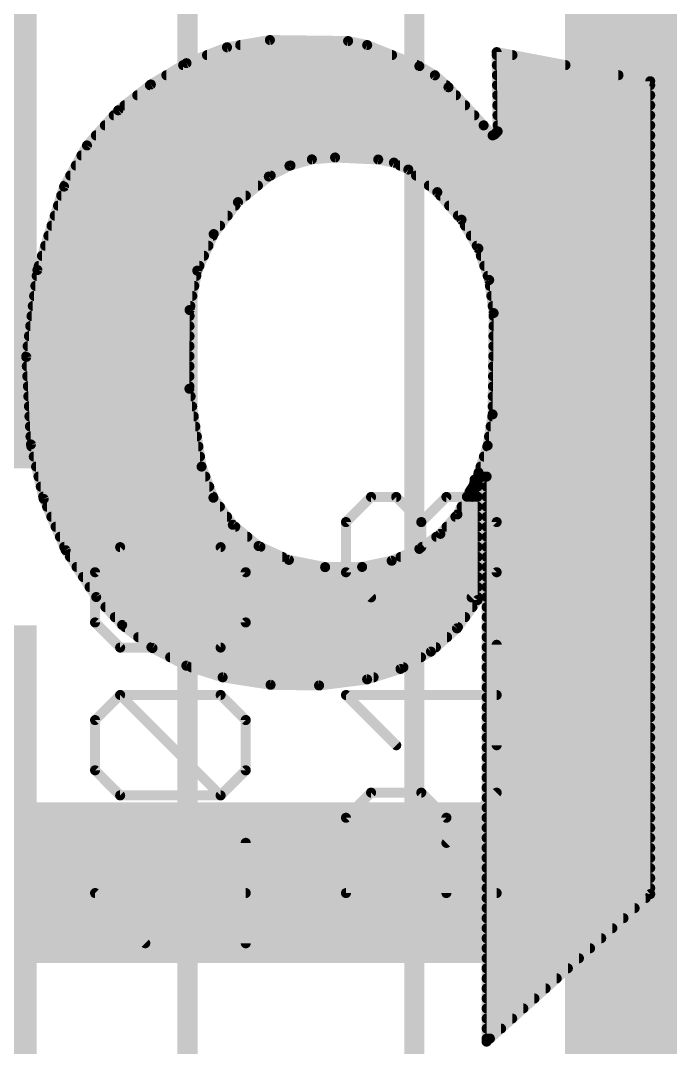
# Model space of a CAD drawing. Extents: x -19 to 88, y -11 to 23.
# Drawn here: x 17.07 to 18.715, y 17.783 to 20.382 of the extents above; entities that cross this region are included whole.
import ezdxf

# ---------------------------------------------------------------- set-up
doc = ezdxf.new("R2010")
doc.units = 0
for name, color, linetype in [('1', 12, 'CONTINUOUS'), ('21', 53, 'CONTINUOUS'), ('22', 53, 'CONTINUOUS'), ('25', 253, 'CONTINUOUS'), ('27', 253, 'CONTINUOUS'), ('29', 253, 'CONTINUOUS'), ('31', 253, 'CONTINUOUS'), ('39', 12, 'CONTINUOUS'), ('51', 53, 'CONTINUOUS')]:
    doc.layers.add(name, color=color, linetype=linetype)

# ---------------------------------------------------------------- blocks, each defined once
blk = doc.blocks.new('RECT')
blk.add_solid([(-0.5, -0.5), (0.5, -0.5), (-0.5, 0.5), (0.5, 0.5)])

msp = doc.modelspace()

# ---------------------------------------------------------------- linework, layer by layer
at = {"layer": '1', "const_width": 0.4064}
msp.add_lwpolyline([(16.51, 18.2), (19.05, 18.2)], dxfattribs=at)
at = {"layer": '22', "const_width": 0.0254}
for points in [[(17.5928, 20.3143), (17.4904, 20.2743)], [(17.7013, 20.3327), (17.5928, 20.3143)], [(17.6263, 20.32), (17.9476, 20.32)], [(17.8994, 20.3302), (17.7013, 20.3327)], [(17.9476, 20.32), (17.8994, 20.3302)], [(18.0797, 20.2667), (17.9476, 20.32)], [(17.5423, 20.2946), (18.0106, 20.2946)], [(18.2753, 20.3022), (18.2778, 20.1016)], [(18.6639, 20.2286), (18.2753, 20.3022)], [(18.2754, 20.2946), (18.3154, 20.2946)], [(17.4904, 20.2743), (17.4002, 20.2202)], [(17.4819, 20.2692), (18.0735, 20.2692)], [(18.119, 20.2434), (18.0797, 20.2667)], [(18.2757, 20.2692), (18.4495, 20.2692)], [(17.4395, 20.2438), (18.1184, 20.2438)], [(18.1534, 20.2133), (18.119, 20.2434)], [(18.276, 20.2438), (18.5836, 20.2438)], [(17.4002, 20.2202), (17.3177, 20.1549)], [(17.3979, 20.2184), (18.1476, 20.2184)], [(18.2423, 20.1168), (18.1534, 20.2133)], [(18.2763, 20.2184), (18.6639, 20.2184)], [(18.6639, 18.1712), (18.6639, 20.2286)], [(17.3658, 20.193), (18.1721, 20.193)], [(18.2767, 20.193), (18.6639, 20.193)], [(17.3337, 20.1676), (18.1955, 20.1676)], [(18.277, 20.1676), (18.6639, 20.1676)], [(17.3177, 20.1549), (17.2386, 20.0659)], [(17.3064, 20.1422), (18.2189, 20.1422)], [(18.2773, 20.1422), (18.6639, 20.1422)], [(17.2838, 20.1168), (18.2423, 20.1168)], [(18.2651, 20.0914), (18.2423, 20.1168)], [(18.2776, 20.1168), (18.6639, 20.1168)], [(17.2612, 20.0914), (18.2651, 20.0914)], [(18.2702, 20.0939), (18.2651, 20.0914)], [(18.2651, 20.0914), (18.6639, 20.0914)], [(18.2778, 20.1016), (18.2702, 20.0939)], [(17.2386, 20.0659), (17.1806, 19.9619)], [(17.2387, 20.066), (18.6639, 20.066)], [(17.2245, 20.0406), (18.6639, 20.0406)], [(17.751, 20.0145), (17.8077, 20.0308)], [(17.8077, 20.0308), (17.8664, 20.0355)], [(17.8664, 20.0355), (17.9756, 20.0304)], [(17.9756, 20.0304), (18.0153, 20.0225)], [(17.2103, 20.0152), (17.7535, 20.0152)], [(17.6987, 19.9873), (17.751, 20.0145)], [(18.0153, 20.0225), (18.0518, 20.005)], [(18.0305, 20.0152), (18.6639, 20.0152)], [(18.0518, 20.005), (18.125, 19.9478)], [(17.1962, 19.9898), (17.7035, 19.9898)], [(17.6206, 19.9224), (17.6987, 19.9873)], [(18.0713, 19.9898), (18.6639, 19.9898)], [(17.1806, 19.9619), (17.1132, 19.7506)], [(17.182, 19.9644), (17.6711, 19.9644)], [(18.1038, 19.9644), (18.6639, 19.9644)], [(17.1733, 19.939), (17.6405, 19.939)], [(18.125, 19.9478), (18.1864, 19.878)], [(18.1328, 19.939), (18.6639, 19.939)], [(17.1652, 19.9136), (17.6139, 19.9136)], [(17.5592, 19.8416), (17.6206, 19.9224)], [(18.1551, 19.9136), (18.6639, 19.9136)], [(17.1571, 19.8882), (17.5946, 19.8882)], [(18.1774, 19.8882), (18.6639, 19.8882)], [(18.1864, 19.878), (18.229, 19.8052)], [(17.149, 19.8628), (17.5753, 19.8628)], [(18.1953, 19.8628), (18.6639, 19.8628)], [(17.1409, 19.8374), (17.5573, 19.8374)], [(17.5176, 19.749), (17.5592, 19.8416)], [(18.2101, 19.8374), (18.6639, 19.8374)], [(17.1328, 19.812), (17.5459, 19.812)], [(18.225, 19.812), (18.6639, 19.812)], [(18.229, 19.8052), (18.2564, 19.7254)], [(17.1247, 19.7866), (17.5345, 19.7866)], [(18.2354, 19.7866), (18.6639, 19.7866)], [(17.1132, 19.7506), (17.0849, 19.5306)], [(17.1166, 19.7612), (17.5231, 19.7612)], [(17.4981, 19.6494), (17.5176, 19.749)], [(18.2441, 19.7612), (18.6639, 19.7612)], [(17.1113, 19.7358), (17.5151, 19.7358)], [(18.2528, 19.7358), (18.6639, 19.7358)], [(18.2564, 19.7254), (18.2677, 19.6418)], [(17.108, 19.7104), (17.5101, 19.7104)], [(18.2584, 19.7104), (18.6639, 19.7104)], [(17.1048, 19.685), (17.5051, 19.685)], [(18.2619, 19.685), (18.6639, 19.685)], [(17.1015, 19.6596), (17.5001, 19.6596)], [(17.4978, 19.4501), (17.4981, 19.6494)], [(18.2677, 19.6418), (18.2651, 19.3853)], [(18.2653, 19.6596), (18.6639, 19.6596)], [(17.0982, 19.6342), (17.4981, 19.6342)], [(18.2676, 19.6342), (18.6639, 19.6342)], [(17.095, 19.6088), (17.498, 19.6088)], [(18.2674, 19.6088), (18.6639, 19.6088)], [(17.0917, 19.5834), (17.498, 19.5834)], [(18.2671, 19.5834), (18.6639, 19.5834)], [(17.0852, 19.5326), (17.4979, 19.5326)], [(17.0884, 19.558), (17.4979, 19.558)], [(18.2666, 19.5326), (18.6639, 19.5326)], [(18.2669, 19.558), (18.6639, 19.558)], [(17.0849, 19.5306), (17.0967, 19.3091)], [(17.0862, 19.5072), (17.4979, 19.5072)], [(18.2663, 19.5072), (18.6639, 19.5072)], [(17.0875, 19.4818), (17.4978, 19.4818)], [(18.2661, 19.4818), (18.6639, 19.4818)], [(17.0889, 19.4564), (17.4978, 19.4564)], [(18.2658, 19.4564), (18.6639, 19.4564)], [(17.0902, 19.431), (17.5008, 19.431)], [(17.5285, 19.2532), (17.4978, 19.4501)], [(18.2656, 19.431), (18.6639, 19.431)], [(17.0916, 19.4056), (17.5047, 19.4056)], [(18.2653, 19.4056), (18.6639, 19.4056)], [(17.0929, 19.3802), (17.5087, 19.3802)], [(18.2651, 19.3853), (18.2524, 19.3065)], [(18.2643, 19.3802), (18.6639, 19.3802)], [(17.0943, 19.3548), (17.5126, 19.3548)], [(18.2602, 19.3548), (18.6639, 19.3548)], [(17.0956, 19.3294), (17.5166, 19.3294)], [(18.2561, 19.3294), (18.6639, 19.3294)], [(17.0967, 19.3091), (17.129, 19.1715)], [(17.0979, 19.304), (17.5206, 19.304)], [(18.2524, 19.3065), (18.2296, 19.238)], [(18.2516, 19.304), (18.6639, 19.304)], [(17.1039, 19.2786), (17.5245, 19.2786)], [(18.2431, 19.2786), (18.6639, 19.2786)], [(17.1098, 19.2532), (17.5285, 19.2532)], [(17.5585, 19.1743), (17.5285, 19.2532)], [(18.2347, 19.2532), (18.6639, 19.2532)], [(17.1158, 19.2278), (17.5381, 19.2278)], [(18.2296, 19.238), (18.2291, 19.2343)], [(18.2291, 19.2343), (18.2305, 19.2308)], [(18.2305, 19.2308), (18.2335, 19.2284)], [(18.2335, 19.2284), (18.2372, 19.2278)], [(18.2372, 19.2278), (18.2499, 19.2278)], [(18.2372, 19.2278), (18.6639, 19.2278)], [(18.2499, 19.2278), (18.2499, 17.7978)], [(17.1217, 19.2024), (17.5478, 19.2024)], [(18.2118, 19.1973), (18.2067, 19.1897)], [(18.2174, 19.2054), (18.2118, 19.1973)], [(18.2153, 19.2024), (18.227, 19.2024)], [(18.2194, 19.2151), (18.2174, 19.2054)], [(18.227, 19.2126), (18.2194, 19.2202)], [(18.2194, 19.2202), (18.2194, 19.2151)], [(18.227, 18.9154), (18.227, 19.2126)], [(18.2499, 19.2024), (18.6639, 19.2024)], [(17.1277, 19.177), (17.5574, 19.177)], [(17.129, 19.1715), (17.1846, 19.0414)], [(17.6076, 19.1058), (17.5585, 19.1743)], [(18.2067, 19.1897), (18.176, 19.132)], [(18.2, 19.177), (18.227, 19.177)], [(18.2499, 19.177), (18.6639, 19.177)], [(17.1375, 19.1516), (17.5748, 19.1516)], [(18.1865, 19.1516), (18.227, 19.1516)], [(18.2499, 19.1516), (18.6639, 19.1516)], [(17.1484, 19.1262), (17.593, 19.1262)], [(18.176, 19.132), (18.1329, 19.0828)], [(18.171, 19.1262), (18.227, 19.1262)], [(18.2499, 19.1262), (18.6639, 19.1262)], [(17.1592, 19.1008), (17.6137, 19.1008)], [(17.6728, 19.0521), (17.6076, 19.1058)], [(18.1487, 19.1008), (18.227, 19.1008)], [(18.2499, 19.1008), (18.6639, 19.1008)], [(17.1701, 19.0754), (17.6445, 19.0754)], [(18.1329, 19.0828), (18.0797, 19.0449)], [(18.1225, 19.0754), (18.227, 19.0754)], [(18.2499, 19.0754), (18.6639, 19.0754)], [(17.1809, 19.05), (17.6774, 19.05)], [(17.1846, 19.0414), (17.2618, 18.923)], [(17.7495, 19.017), (17.6728, 19.0521)], [(18.0797, 19.0449), (18.0096, 19.0149)], [(18.0869, 19.05), (18.227, 19.05)], [(18.2499, 19.05), (18.6639, 19.05)], [(17.1956, 19.0246), (17.7329, 19.0246)], [(17.8413, 18.9986), (17.7495, 19.017)], [(18.0096, 19.0149), (17.9349, 18.9992)], [(18.0323, 19.0246), (18.227, 19.0246)], [(18.2499, 19.0246), (18.6639, 19.0246)], [(17.2121, 18.9992), (17.8383, 18.9992)], [(17.9349, 18.9992), (17.8413, 18.9986)], [(17.9349, 18.9992), (18.227, 18.9992)], [(18.2499, 18.9992), (18.6639, 18.9992)], [(17.2287, 18.9738), (18.227, 18.9738)], [(18.2499, 18.9738), (18.6639, 18.9738)], [(17.2452, 18.9484), (18.227, 18.9484)], [(18.2499, 18.9484), (18.6639, 18.9484)], [(17.2618, 18.923), (17.3276, 18.8523)], [(17.2618, 18.923), (18.227, 18.923)], [(18.175, 18.8438), (18.227, 18.9154)], [(18.2499, 18.923), (18.6639, 18.923)], [(17.2854, 18.8976), (18.2141, 18.8976)], [(18.2499, 18.8976), (18.6639, 18.8976)], [(17.3091, 18.8722), (18.1956, 18.8722)], [(18.2499, 18.8722), (18.6639, 18.8722)], [(17.3276, 18.8523), (17.4044, 18.7939)], [(17.3349, 18.8468), (18.1772, 18.8468)], [(18.109, 18.7848), (18.175, 18.8438)], [(18.2499, 18.8468), (18.6639, 18.8468)], [(17.3682, 18.8214), (18.1499, 18.8214)], [(18.2499, 18.8214), (18.6639, 18.8214)], [(17.4016, 18.796), (18.1215, 18.796)], [(17.4044, 18.7939), (17.49, 18.7493)], [(18.0321, 18.7411), (18.109, 18.7848)], [(18.2499, 18.796), (18.6639, 18.796)], [(17.449, 18.7706), (18.0839, 18.7706)], [(18.2499, 18.7706), (18.6639, 18.7706)], [(17.49, 18.7493), (17.5819, 18.7198)], [(17.5026, 18.7452), (18.0392, 18.7452)], [(17.9476, 18.7147), (18.0321, 18.7411)], [(18.2499, 18.7452), (18.6639, 18.7452)], [(17.5819, 18.7198), (17.7032, 18.7009)], [(17.5819, 18.7198), (17.9639, 18.7198)], [(17.7032, 18.7009), (17.8259, 18.6992)], [(17.8259, 18.6992), (17.9476, 18.7147)], [(18.2499, 18.7198), (18.6639, 18.7198)], [(18.2499, 18.6944), (18.6639, 18.6944)], [(18.2499, 18.669), (18.6639, 18.669)], [(18.2499, 18.6436), (18.6639, 18.6436)], [(18.2499, 18.6182), (18.6639, 18.6182)], [(18.2499, 18.5928), (18.6639, 18.5928)], [(18.2499, 18.5674), (18.6639, 18.5674)], [(18.2499, 18.542), (18.6639, 18.542)], [(18.2499, 18.5166), (18.6639, 18.5166)], [(18.2499, 18.4912), (18.6639, 18.4912)], [(18.2499, 18.4658), (18.6639, 18.4658)], [(18.2499, 18.4404), (18.6639, 18.4404)], [(18.2499, 18.415), (18.6639, 18.415)], [(18.2499, 18.3896), (18.6639, 18.3896)], [(18.2499, 18.3642), (18.6639, 18.3642)], [(18.2499, 18.3388), (18.6639, 18.3388)], [(18.2499, 18.3134), (18.6639, 18.3134)], [(18.2499, 18.288), (18.6639, 18.288)], [(18.2499, 18.2626), (18.6639, 18.2626)], [(18.2499, 18.2372), (18.6639, 18.2372)], [(18.2499, 18.2118), (18.6639, 18.2118)], [(18.2499, 18.1864), (18.6639, 18.1864)], [(18.2499, 17.7978), (18.6639, 18.1712)], [(18.2499, 18.161), (18.6526, 18.161)], [(18.2499, 18.1356), (18.6244, 18.1356)], [(18.2499, 18.1102), (18.5963, 18.1102)], [(18.2499, 18.0848), (18.5681, 18.0848)], [(18.2499, 18.0594), (18.5399, 18.0594)], [(18.2499, 18.034), (18.5118, 18.034)], [(18.2499, 18.0086), (18.4836, 18.0086)], [(18.2499, 17.9832), (18.4555, 17.9832)], [(18.2499, 17.9578), (18.4273, 17.9578)], [(18.2499, 17.9324), (18.3991, 17.9324)], [(18.2499, 17.907), (18.371, 17.907)], [(18.2499, 17.8816), (18.3428, 17.8816)], [(18.2499, 17.8562), (18.3146, 17.8562)], [(18.2499, 17.8308), (18.2865, 17.8308)], [(18.2499, 17.8054), (18.2583, 17.8054)]]:
    msp.add_lwpolyline(points, dxfattribs=at)
at = {"layer": '22', "const_width": 0.0127}
for points in [[(17.5918, 20.3206, 1), (17.5939, 20.3081)], [(17.5952, 20.3084, 1), (17.5905, 20.3203)], [(17.6263, 20.3264, 1), (17.6263, 20.3136)], [(17.7014, 20.339, 1), (17.7012, 20.3264)], [(17.7024, 20.3264, 1), (17.7002, 20.339)], [(17.9007, 20.3364, 1), (17.8981, 20.324)], [(17.8993, 20.3239, 1), (17.8995, 20.3365)], [(17.95, 20.3259, 1), (17.9452, 20.3141)], [(17.9463, 20.3138, 1), (17.9489, 20.3262)], [(17.9476, 20.3136, 1), (17.9476, 20.3264)], [(17.5423, 20.301, 1), (17.5423, 20.2883)], [(18.0106, 20.2883, 1), (18.0106, 20.301)], [(18.2816, 20.3023, 1), (18.269, 20.3021)], [(18.2765, 20.3084, 1), (18.2741, 20.296)], [(18.2754, 20.301, 1), (18.2754, 20.2883)], [(18.3154, 20.2883, 1), (18.3154, 20.301)], [(17.4819, 20.2756, 1), (17.4819, 20.2629)], [(17.4881, 20.2802, 1), (17.4927, 20.2684)], [(17.4937, 20.2689, 1), (17.4871, 20.2797)], [(18.0829, 20.2722, 1), (18.0765, 20.2612)], [(18.0735, 20.2629, 1), (18.0735, 20.2756)], [(18.0773, 20.2608, 1), (18.0821, 20.2726)], [(18.2757, 20.2756, 1), (18.2757, 20.2629)], [(18.4495, 20.2629, 1), (18.4495, 20.2756)], [(17.4395, 20.2502, 1), (17.4395, 20.2374)], [(18.1232, 20.2482, 1), (18.1149, 20.2387)], [(18.1158, 20.238, 1), (18.1223, 20.2489)], [(18.1184, 20.2374, 1), (18.1184, 20.2502)], [(18.276, 20.2502, 1), (18.276, 20.2374)], [(18.5836, 20.2374, 1), (18.5836, 20.2502)], [(17.3979, 20.2248, 1), (17.3979, 20.2121)], [(17.3969, 20.2257, 1), (17.4034, 20.2148)], [(17.4041, 20.2152, 1), (17.3962, 20.2252)], [(18.1581, 20.2176, 1), (18.1487, 20.209)], [(18.1476, 20.2121, 1), (18.1476, 20.2248)], [(18.1492, 20.2085, 1), (18.1576, 20.2181)], [(18.2763, 20.2248, 1), (18.2763, 20.2121)], [(18.6703, 20.2286, 1), (18.6576, 20.2286)], [(18.6627, 20.2224, 1), (18.6651, 20.2348)], [(18.6639, 20.2121, 1), (18.6639, 20.2248)], [(17.3658, 20.1994, 1), (17.3658, 20.1867)], [(18.1721, 20.1867, 1), (18.1721, 20.1994)], [(18.2767, 20.1994, 1), (18.2767, 20.1867)], [(18.6639, 20.1867, 1), (18.6639, 20.1994)], [(17.3337, 20.174, 1), (17.3337, 20.1612)], [(18.1955, 20.1612, 1), (18.1955, 20.174)], [(18.277, 20.174, 1), (18.277, 20.1612)], [(18.6639, 20.1612, 1), (18.6639, 20.174)], [(17.3064, 20.1486, 1), (17.3064, 20.1359)], [(17.3138, 20.1599, 1), (17.3216, 20.1499)], [(17.3224, 20.1507, 1), (17.313, 20.1591)], [(18.2189, 20.1359, 1), (18.2189, 20.1486)], [(18.2773, 20.1486, 1), (18.2773, 20.1359)], [(18.6639, 20.1359, 1), (18.6639, 20.1486)], [(17.2838, 20.1232, 1), (17.2838, 20.1105)], [(18.247, 20.121, 1), (18.2376, 20.1126)], [(18.2376, 20.1125, 1), (18.247, 20.1211)], [(18.2423, 20.1105, 1), (18.2423, 20.1232)], [(18.2776, 20.1232, 1), (18.2776, 20.1105)], [(18.6639, 20.1105, 1), (18.6639, 20.1232)], [(17.2612, 20.0978, 1), (17.2612, 20.085)], [(18.2651, 20.0978, 1), (18.2651, 20.085)], [(18.2623, 20.0971, 1), (18.2679, 20.0857)], [(18.2604, 20.0872, 1), (18.2698, 20.0956)], [(18.2657, 20.0984, 1), (18.2747, 20.0894)], [(18.2651, 20.085, 1), (18.2651, 20.0978)], [(18.273, 20.0882, 1), (18.2674, 20.0996)], [(18.2715, 20.1015, 1), (18.2841, 20.1017)], [(18.2823, 20.0971, 1), (18.2733, 20.1061)], [(18.6639, 20.085, 1), (18.6639, 20.0978)], [(17.2338, 20.0701, 1), (17.2433, 20.0617)], [(17.2387, 20.0724, 1), (17.2387, 20.0597)], [(17.2441, 20.0628, 1), (17.233, 20.069)], [(18.6639, 20.0597, 1), (18.6639, 20.0724)], [(17.2245, 20.047, 1), (17.2245, 20.0343)], [(17.8071, 20.0371, 1), (17.8082, 20.0244)], [(17.8094, 20.0247, 1), (17.8059, 20.0369)], [(17.8667, 20.0418, 1), (17.8661, 20.0292)], [(17.8669, 20.0292, 1), (17.8659, 20.0418)], [(17.9768, 20.0366, 1), (17.9744, 20.0242)], [(17.9753, 20.0241, 1), (17.9759, 20.0367)], [(18.6639, 20.0343, 1), (18.6639, 20.047)], [(17.2103, 20.0216, 1), (17.2103, 20.0088)], [(17.7492, 20.0206, 1), (17.7528, 20.0084)], [(17.7539, 20.0088, 1), (17.7481, 20.0201)], [(17.7535, 20.0088, 1), (17.7535, 20.0216)], [(18.018, 20.0282, 1), (18.0125, 20.0167)], [(18.014, 20.0162, 1), (18.0165, 20.0287)], [(18.0305, 20.0216, 1), (18.0305, 20.0088)], [(18.0557, 20.01, 1), (18.0479, 20)], [(18.0491, 19.9993, 1), (18.0545, 20.0107)], [(18.6639, 20.0088, 1), (18.6639, 20.0216)], [(17.1962, 19.9962, 1), (17.1962, 19.9835)], [(17.6958, 19.9929, 1), (17.7016, 19.9817)], [(17.7028, 19.9824, 1), (17.6946, 19.9922)], [(17.7035, 19.9835, 1), (17.7035, 19.9962)], [(18.0713, 19.9962, 1), (18.0713, 19.9835)], [(18.6639, 19.9835, 1), (18.6639, 19.9962)], [(17.1751, 19.965, 1), (17.1861, 19.9588)], [(17.1866, 19.96, 1), (17.1746, 19.9638)], [(17.182, 19.9708, 1), (17.182, 19.9581)], [(17.6711, 19.9581, 1), (17.6711, 19.9708)], [(18.1038, 19.9708, 1), (18.1038, 19.9581)], [(18.6639, 19.9581, 1), (18.6639, 19.9708)], [(17.1733, 19.9454, 1), (17.1733, 19.9326)], [(17.6257, 19.9186, 1), (17.6156, 19.9263)], [(17.6405, 19.9326, 1), (17.6405, 19.9454)], [(18.1298, 19.952, 1), (18.1203, 19.9436)], [(18.1211, 19.9428, 1), (18.129, 19.9528)], [(18.1328, 19.9454, 1), (18.1328, 19.9326)], [(18.6639, 19.9326, 1), (18.6639, 19.9454)], [(17.1652, 19.92, 1), (17.1652, 19.9073)], [(17.6139, 19.9073, 1), (17.6139, 19.92)], [(17.6166, 19.9273, 1), (17.6247, 19.9176)], [(18.1551, 19.92, 1), (18.1551, 19.9073)], [(18.6639, 19.9073, 1), (18.6639, 19.92)], [(17.1571, 19.8946, 1), (17.1571, 19.8819)], [(17.5946, 19.8819, 1), (17.5946, 19.8946)], [(18.1774, 19.8946, 1), (18.1774, 19.8819)], [(18.1919, 19.8812, 1), (18.1809, 19.8748)], [(18.1816, 19.8738, 1), (18.1912, 19.8822)], [(18.6639, 19.8819, 1), (18.6639, 19.8946)], [(17.149, 19.8692, 1), (17.149, 19.8564)], [(17.5753, 19.8564, 1), (17.5753, 19.8692)], [(18.1953, 19.8692, 1), (18.1953, 19.8564)], [(18.6639, 19.8564, 1), (18.6639, 19.8692)], [(17.1409, 19.8438, 1), (17.1409, 19.8311)], [(17.5541, 19.8455, 1), (17.5643, 19.8378)], [(17.565, 19.839, 1), (17.5534, 19.8442)], [(17.5573, 19.8311, 1), (17.5573, 19.8438)], [(18.2101, 19.8438, 1), (18.2101, 19.8311)], [(18.6639, 19.8311, 1), (18.6639, 19.8438)], [(17.1328, 19.8184, 1), (17.1328, 19.8056)], [(17.5459, 19.8056, 1), (17.5459, 19.8184)], [(18.225, 19.8184, 1), (18.225, 19.8056)], [(18.235, 19.8072, 1), (18.223, 19.8031)], [(18.2235, 19.802, 1), (18.2345, 19.8084)], [(18.6639, 19.8056, 1), (18.6639, 19.8184)], [(17.1247, 19.793, 1), (17.1247, 19.7802)], [(17.5345, 19.7802, 1), (17.5345, 19.793)], [(18.2354, 19.793, 1), (18.2354, 19.7802)], [(18.6639, 19.7802, 1), (18.6639, 19.793)], [(17.1195, 19.7498, 1), (17.1069, 19.7514)], [(17.1071, 19.7525, 1), (17.1192, 19.7487)], [(17.1166, 19.7676, 1), (17.1166, 19.7549)], [(17.5239, 19.7478, 1), (17.5114, 19.7502)], [(17.5119, 19.7516, 1), (17.5234, 19.7464)], [(17.5231, 19.7549, 1), (17.5231, 19.7676)], [(18.2441, 19.7676, 1), (18.2441, 19.7549)], [(18.6639, 19.7549, 1), (18.6639, 19.7676)], [(17.1113, 19.7422, 1), (17.1113, 19.7294)], [(17.5151, 19.7294, 1), (17.5151, 19.7422)], [(18.2528, 19.7422, 1), (18.2528, 19.7294)], [(18.2627, 19.7263, 1), (18.2501, 19.7246)], [(18.2504, 19.7233, 1), (18.2624, 19.7275)], [(18.6639, 19.7294, 1), (18.6639, 19.7422)], [(17.108, 19.7168, 1), (17.108, 19.704)], [(17.5101, 19.704, 1), (17.5101, 19.7168)], [(18.2584, 19.7168, 1), (18.2584, 19.704)], [(18.6639, 19.704, 1), (18.6639, 19.7168)], [(17.1048, 19.6914, 1), (17.1048, 19.6787)], [(17.5051, 19.6787, 1), (17.5051, 19.6914)], [(18.2619, 19.6914, 1), (18.2619, 19.6787)], [(18.6639, 19.6787, 1), (18.6639, 19.6914)], [(17.1015, 19.666, 1), (17.1015, 19.6532)], [(17.4919, 19.6506, 1), (17.5043, 19.6482)], [(17.5044, 19.6494, 1), (17.4918, 19.6494)], [(17.5001, 19.6532, 1), (17.5001, 19.666)], [(18.2653, 19.666, 1), (18.2653, 19.6532)], [(18.274, 19.6417, 1), (18.2614, 19.6419)], [(18.6639, 19.6532, 1), (18.6639, 19.666)], [(17.0982, 19.6406, 1), (17.0982, 19.6278)], [(17.4981, 19.6278, 1), (17.4981, 19.6406)], [(18.2676, 19.6406, 1), (18.2676, 19.6278)], [(18.2614, 19.641, 1), (18.274, 19.6426)], [(18.6639, 19.6278, 1), (18.6639, 19.6406)], [(17.095, 19.6152, 1), (17.095, 19.6025)], [(17.498, 19.6025, 1), (17.498, 19.6152)], [(18.2674, 19.6152, 1), (18.2674, 19.6025)], [(18.6639, 19.6025, 1), (18.6639, 19.6152)], [(17.0917, 19.5898, 1), (17.0917, 19.577)], [(17.498, 19.577, 1), (17.498, 19.5898)], [(18.2671, 19.5898, 1), (18.2671, 19.577)], [(18.6639, 19.577, 1), (18.6639, 19.5898)], [(17.0852, 19.539, 1), (17.0852, 19.5263)], [(17.0884, 19.5644, 1), (17.0884, 19.5516)], [(17.4979, 19.5516, 1), (17.4979, 19.5644)], [(17.4979, 19.5263, 1), (17.4979, 19.539)], [(18.2666, 19.539, 1), (18.2666, 19.5263)], [(18.2669, 19.5644, 1), (18.2669, 19.5516)], [(18.6639, 19.5516, 1), (18.6639, 19.5644)], [(18.6639, 19.5263, 1), (18.6639, 19.539)], [(17.0913, 19.5309, 1), (17.0786, 19.5303)], [(17.0786, 19.5314, 1), (17.0912, 19.5298)], [(17.0862, 19.5136, 1), (17.0862, 19.5008)], [(17.4979, 19.5008, 1), (17.4979, 19.5136)], [(18.2663, 19.5136, 1), (18.2663, 19.5008)], [(18.6639, 19.5008, 1), (18.6639, 19.5136)], [(17.0875, 19.4882, 1), (17.0875, 19.4754)], [(17.4978, 19.4754, 1), (17.4978, 19.4882)], [(18.2661, 19.4882, 1), (18.2661, 19.4754)], [(18.6639, 19.4754, 1), (18.6639, 19.4882)], [(17.0889, 19.4628, 1), (17.0889, 19.4501)], [(17.4978, 19.4501, 1), (17.4978, 19.4628)], [(18.2658, 19.4628, 1), (18.2658, 19.4501)], [(18.6639, 19.4501, 1), (18.6639, 19.4628)], [(17.0902, 19.4374, 1), (17.0902, 19.4246)], [(17.4914, 19.4501, 1), (17.5041, 19.4501)], [(17.504, 19.4511, 1), (17.4915, 19.4491)], [(17.5008, 19.4246, 1), (17.5008, 19.4374)], [(18.2656, 19.4374, 1), (18.2656, 19.4246)], [(18.6639, 19.4246, 1), (18.6639, 19.4374)], [(17.0916, 19.412, 1), (17.0916, 19.3992)], [(17.5047, 19.3992, 1), (17.5047, 19.412)], [(18.2653, 19.412, 1), (18.2653, 19.3992)], [(18.6639, 19.3992, 1), (18.6639, 19.412)], [(17.0929, 19.3866, 1), (17.0929, 19.3739)], [(17.5087, 19.3739, 1), (17.5087, 19.3866)], [(18.2643, 19.3866, 1), (18.2643, 19.3739)], [(18.2714, 19.3843, 1), (18.2588, 19.3863)], [(18.2588, 19.3854, 1), (18.2714, 19.3852)], [(18.6639, 19.3739, 1), (18.6639, 19.3866)], [(17.0943, 19.3612, 1), (17.0943, 19.3484)], [(17.5126, 19.3484, 1), (17.5126, 19.3612)], [(18.2602, 19.3612, 1), (18.2602, 19.3484)], [(18.6639, 19.3484, 1), (18.6639, 19.3612)], [(17.0956, 19.3358, 1), (17.0956, 19.323)], [(17.5166, 19.323, 1), (17.5166, 19.3358)], [(18.2561, 19.3358, 1), (18.2561, 19.323)], [(18.6639, 19.323, 1), (18.6639, 19.3358)], [(17.1029, 19.3106, 1), (17.0905, 19.3076)], [(17.0904, 19.3088, 1), (17.103, 19.3094)], [(17.0979, 19.3104, 1), (17.0979, 19.2977)], [(17.5206, 19.2977, 1), (17.5206, 19.3104)], [(18.2516, 19.3104, 1), (18.2516, 19.2977)], [(18.2461, 19.3075, 1), (18.2587, 19.3055)], [(18.2584, 19.3045, 1), (18.2464, 19.3085)], [(18.6639, 19.2977, 1), (18.6639, 19.3104)], [(17.1039, 19.285, 1), (17.1039, 19.2722)], [(17.5245, 19.2722, 1), (17.5245, 19.285)], [(18.2431, 19.285, 1), (18.2431, 19.2722)], [(18.6639, 19.2722, 1), (18.6639, 19.285)], [(17.1098, 19.2596, 1), (17.1098, 19.2468)], [(17.5344, 19.2555, 1), (17.5226, 19.2509)], [(17.5222, 19.2522, 1), (17.5348, 19.2542)], [(17.5285, 19.2468, 1), (17.5285, 19.2596)], [(18.2347, 19.2596, 1), (18.2347, 19.2468)], [(18.6639, 19.2468, 1), (18.6639, 19.2596)], [(17.1158, 19.2342, 1), (17.1158, 19.2215)], [(17.5381, 19.2215, 1), (17.5381, 19.2342)], [(18.235, 19.2366, 1), (18.2232, 19.2319)], [(18.2228, 19.2351, 1), (18.2354, 19.2334)], [(18.2359, 19.2372, 1), (18.2233, 19.2388)], [(18.2236, 19.24, 1), (18.2356, 19.236)], [(18.2345, 19.2357, 1), (18.2266, 19.2258)], [(18.2246, 19.2284, 1), (18.2364, 19.2331)], [(18.2345, 19.2347, 1), (18.2325, 19.2221)], [(18.2295, 19.2234, 1), (18.2374, 19.2334)], [(18.2372, 19.2342, 1), (18.2372, 19.2215)], [(18.2372, 19.2342, 1), (18.2372, 19.2215)], [(18.2362, 19.2215, 1), (18.2382, 19.2341)], [(18.2563, 19.2278, 1), (18.2435, 19.2278)], [(18.2499, 19.2215, 1), (18.2499, 19.2342)], [(18.6639, 19.2215, 1), (18.6639, 19.2342)], [(17.1217, 19.2088, 1), (17.1217, 19.196)], [(17.5478, 19.196, 1), (17.5478, 19.2088)], [(18.2171, 19.1938, 1), (18.2065, 19.2008)], [(18.2153, 19.2088, 1), (18.2153, 19.196)], [(18.2112, 19.2067, 1), (18.2236, 19.2042)], [(18.2226, 19.2018, 1), (18.2122, 19.209)], [(18.2258, 19.2202, 1), (18.213, 19.2202)], [(18.213, 19.2151, 1), (18.2258, 19.2151)], [(18.2239, 19.2247, 1), (18.2149, 19.2157)], [(18.2256, 19.2138, 1), (18.2132, 19.2164)], [(18.2334, 19.2126, 1), (18.2206, 19.2126)], [(18.2225, 19.2081, 1), (18.2315, 19.2171)], [(18.227, 19.196, 1), (18.227, 19.2088)], [(18.2499, 19.2088, 1), (18.2499, 19.196)], [(18.6639, 19.196, 1), (18.6639, 19.2088)], [(17.1277, 19.1834, 1), (17.1277, 19.1706)], [(17.1348, 19.1739, 1), (17.1232, 19.169)], [(17.5636, 19.178, 1), (17.5533, 19.1706)], [(17.5525, 19.1721, 1), (17.5644, 19.1766)], [(17.5574, 19.1706, 1), (17.5574, 19.1834)], [(18.2, 19.1834, 1), (18.2, 19.1706)], [(18.2014, 19.1932, 1), (18.212, 19.1862)], [(18.2123, 19.1867, 1), (18.2011, 19.1927)], [(18.2066, 19.2009, 1), (18.217, 19.1937)], [(18.227, 19.1706, 1), (18.227, 19.1834)], [(18.2499, 19.1834, 1), (18.2499, 19.1706)], [(18.6639, 19.1706, 1), (18.6639, 19.1834)], [(17.1228, 19.17, 1), (17.1352, 19.1729)], [(17.1375, 19.158, 1), (17.1375, 19.1453)], [(17.5748, 19.1453, 1), (17.5748, 19.158)], [(18.1865, 19.158, 1), (18.1865, 19.1453)], [(18.227, 19.1453, 1), (18.227, 19.158)], [(18.2499, 19.158, 1), (18.2499, 19.1453)], [(18.6639, 19.1453, 1), (18.6639, 19.158)], [(17.1484, 19.1326, 1), (17.1484, 19.1198)], [(17.593, 19.1198, 1), (17.593, 19.1326)], [(18.171, 19.1326, 1), (18.171, 19.1198)], [(18.1704, 19.135, 1), (18.1816, 19.129)], [(18.1808, 19.1278, 1), (18.1713, 19.1362)], [(18.227, 19.1198, 1), (18.227, 19.1326)], [(18.2499, 19.1326, 1), (18.2499, 19.1198)], [(18.6639, 19.1198, 1), (18.6639, 19.1326)], [(17.1592, 19.1072, 1), (17.1592, 19.0944)], [(17.6117, 19.1107, 1), (17.6036, 19.1009)], [(17.6025, 19.1021, 1), (17.6128, 19.1095)], [(17.6137, 19.0944, 1), (17.6137, 19.1072)], [(18.1487, 19.1072, 1), (18.1487, 19.0944)], [(18.227, 19.0944, 1), (18.227, 19.1072)], [(18.2499, 19.1072, 1), (18.2499, 19.0944)], [(18.6639, 19.0944, 1), (18.6639, 19.1072)], [(17.1701, 19.0818, 1), (17.1701, 19.0691)], [(17.6445, 19.0691, 1), (17.6445, 19.0818)], [(18.1225, 19.0818, 1), (18.1225, 19.0691)], [(18.1282, 19.087, 1), (18.1377, 19.0787)], [(18.1366, 19.0777, 1), (18.1292, 19.088)], [(18.227, 19.0691, 1), (18.227, 19.0818)], [(18.2499, 19.0818, 1), (18.2499, 19.0691)], [(18.6639, 19.0691, 1), (18.6639, 19.0818)], [(17.1809, 19.0564, 1), (17.1809, 19.0436)], [(17.1899, 19.0449, 1), (17.1793, 19.038)], [(17.6754, 19.0579, 1), (17.6701, 19.0463)], [(17.6687, 19.0472, 1), (17.6768, 19.057)], [(17.6774, 19.0436, 1), (17.6774, 19.0564)], [(18.076, 19.0501, 1), (18.0834, 19.0397)], [(18.0822, 19.0391, 1), (18.0772, 19.0507)], [(18.0869, 19.0564, 1), (18.0869, 19.0436)], [(18.227, 19.0436, 1), (18.227, 19.0564)], [(18.2499, 19.0564, 1), (18.2499, 19.0436)], [(18.6639, 19.0436, 1), (18.6639, 19.0564)], [(17.1788, 19.039, 1), (17.1904, 19.0439)], [(17.1956, 19.031, 1), (17.1956, 19.0182)], [(17.7329, 19.0182, 1), (17.7329, 19.031)], [(17.7507, 19.0232, 1), (17.7483, 19.0108)], [(17.7469, 19.0112, 1), (17.7521, 19.0228)], [(18.0071, 19.0207, 1), (18.0121, 19.009)], [(18.0109, 19.0087, 1), (18.0083, 19.0211)], [(18.0323, 19.031, 1), (18.0323, 19.0182)], [(18.227, 19.0182, 1), (18.227, 19.031)], [(18.2499, 19.031, 1), (18.2499, 19.0182)], [(18.6639, 19.0182, 1), (18.6639, 19.031)], [(17.2121, 19.0056, 1), (17.2121, 18.9929)], [(17.8412, 19.005, 1), (17.8413, 18.9923)], [(17.8383, 18.9929, 1), (17.8383, 19.0056)], [(17.84, 18.9924, 1), (17.8425, 19.0048)], [(17.9349, 19.0056, 1), (17.9349, 18.9929)], [(17.9336, 19.0054, 1), (17.9362, 18.993)], [(17.9349, 18.9929, 1), (17.9349, 19.0055)], [(18.227, 18.9929, 1), (18.227, 19.0056)], [(18.2499, 19.0056, 1), (18.2499, 18.9929)], [(18.6639, 18.9929, 1), (18.6639, 19.0056)], [(17.2287, 18.9802, 1), (17.2287, 18.9674)], [(18.227, 18.9674, 1), (18.227, 18.9802)], [(18.2499, 18.9802, 1), (18.2499, 18.9674)], [(18.6639, 18.9674, 1), (18.6639, 18.9802)], [(17.2452, 18.9548, 1), (17.2452, 18.942)], [(18.227, 18.942, 1), (18.227, 18.9548)], [(18.2499, 18.9548, 1), (18.2499, 18.942)], [(18.6639, 18.942, 1), (18.6639, 18.9548)], [(17.2618, 18.9294, 1), (17.2618, 18.9167)], [(17.2664, 18.9273, 1), (17.2572, 18.9187)], [(17.2565, 18.9195, 1), (17.2671, 18.9265)], [(18.2206, 18.9154, 1), (18.2334, 18.9154)], [(18.2321, 18.9117, 1), (18.2219, 18.9191)], [(18.227, 18.9167, 1), (18.227, 18.9294)], [(18.2499, 18.9294, 1), (18.2499, 18.9167)], [(18.6639, 18.9167, 1), (18.6639, 18.9294)], [(17.2854, 18.904, 1), (17.2854, 18.8912)], [(18.2141, 18.8912, 1), (18.2141, 18.904)], [(18.2499, 18.904, 1), (18.2499, 18.8912)], [(18.6639, 18.8912, 1), (18.6639, 18.904)], [(17.3091, 18.8786, 1), (17.3091, 18.8658)], [(18.1956, 18.8658, 1), (18.1956, 18.8786)], [(18.2499, 18.8786, 1), (18.2499, 18.8658)], [(18.6639, 18.8658, 1), (18.6639, 18.8786)], [(17.3314, 18.8574, 1), (17.3237, 18.8473)], [(17.3229, 18.848, 1), (17.3322, 18.8567)], [(17.3349, 18.8532, 1), (17.3349, 18.8405)], [(18.1698, 18.8475, 1), (18.1801, 18.8401)], [(18.1792, 18.8391, 1), (18.1707, 18.8485)], [(18.1772, 18.8405, 1), (18.1772, 18.8532)], [(18.2499, 18.8532, 1), (18.2499, 18.8405)], [(18.6639, 18.8405, 1), (18.6639, 18.8532)], [(17.3682, 18.8278, 1), (17.3682, 18.815)], [(18.1499, 18.815, 1), (18.1499, 18.8278)], [(18.2499, 18.8278, 1), (18.2499, 18.815)], [(18.6639, 18.815, 1), (18.6639, 18.8278)], [(17.4016, 18.8024, 1), (17.4016, 18.7896)], [(17.4073, 18.7995, 1), (17.4014, 18.7882)], [(17.4005, 18.7888, 1), (17.4082, 18.7989)], [(18.1048, 18.7896, 1), (18.1132, 18.7801)], [(18.1121, 18.7793, 1), (18.1059, 18.7904)], [(18.1215, 18.7896, 1), (18.1215, 18.8024)], [(18.2499, 18.8024, 1), (18.2499, 18.7896)], [(18.6639, 18.7896, 1), (18.6639, 18.8024)], [(17.449, 18.777, 1), (17.449, 18.7643)], [(18.0839, 18.7643, 1), (18.0839, 18.777)], [(18.2499, 18.777, 1), (18.2499, 18.7643)], [(18.6639, 18.7643, 1), (18.6639, 18.777)], [(17.4919, 18.7553, 1), (17.488, 18.7432)], [(17.487, 18.7436, 1), (17.4929, 18.7549)], [(17.5026, 18.7516, 1), (17.5026, 18.7388)], [(18.0289, 18.7467, 1), (18.0352, 18.7356)], [(18.0339, 18.7351, 1), (18.0302, 18.7472)], [(18.0392, 18.7388, 1), (18.0392, 18.7516)], [(18.2499, 18.7516, 1), (18.2499, 18.7388)], [(18.6639, 18.7388, 1), (18.6639, 18.7516)], [(17.5829, 18.7261, 1), (17.5809, 18.7135)], [(17.5819, 18.7262, 1), (17.5819, 18.7134)], [(17.58, 18.7138, 1), (17.5838, 18.7258)], [(17.9457, 18.7208, 1), (17.9495, 18.7086)], [(17.9484, 18.7084, 1), (17.9468, 18.721)], [(17.9639, 18.7134, 1), (17.9639, 18.7262)], [(18.2499, 18.7262, 1), (18.2499, 18.7134)], [(18.6639, 18.7134, 1), (18.6639, 18.7262)], [(17.7032, 18.7072, 1), (17.7031, 18.6945)], [(17.7022, 18.6946, 1), (17.7041, 18.7072)], [(17.8251, 18.7055, 1), (17.8267, 18.6929)], [(17.8258, 18.6928, 1), (17.826, 18.7055)], [(18.2499, 18.7008, 1), (18.2499, 18.6881)], [(18.6639, 18.6881, 1), (18.6639, 18.7008)], [(18.2499, 18.6754, 1), (18.2499, 18.6626)], [(18.6639, 18.6626, 1), (18.6639, 18.6754)], [(18.2499, 18.65, 1), (18.2499, 18.6372)], [(18.6639, 18.6372, 1), (18.6639, 18.65)], [(18.2499, 18.6246, 1), (18.2499, 18.6119)], [(18.6639, 18.6119, 1), (18.6639, 18.6246)], [(18.2499, 18.5992, 1), (18.2499, 18.5864)], [(18.6639, 18.5864, 1), (18.6639, 18.5992)], [(18.2499, 18.5738, 1), (18.2499, 18.561)], [(18.6639, 18.561, 1), (18.6639, 18.5738)], [(18.2499, 18.5484, 1), (18.2499, 18.5357)], [(18.6639, 18.5357, 1), (18.6639, 18.5484)], [(18.2499, 18.523, 1), (18.2499, 18.5102)], [(18.6639, 18.5102, 1), (18.6639, 18.523)], [(18.2499, 18.4976, 1), (18.2499, 18.4848)], [(18.6639, 18.4848, 1), (18.6639, 18.4976)], [(18.2499, 18.4722, 1), (18.2499, 18.4595)], [(18.6639, 18.4595, 1), (18.6639, 18.4722)], [(18.2499, 18.4468, 1), (18.2499, 18.434)], [(18.2499, 18.4214, 1), (18.2499, 18.4086)], [(18.6639, 18.434, 1), (18.6639, 18.4468)], [(18.6639, 18.4086, 1), (18.6639, 18.4214)], [(18.2499, 18.396, 1), (18.2499, 18.3833)], [(18.6639, 18.3833, 1), (18.6639, 18.396)], [(18.2499, 18.3706, 1), (18.2499, 18.3578)], [(18.6639, 18.3578, 1), (18.6639, 18.3706)], [(18.2499, 18.3452, 1), (18.2499, 18.3325)], [(18.6639, 18.3325, 1), (18.6639, 18.3452)], [(18.2499, 18.3198, 1), (18.2499, 18.3071)], [(18.6639, 18.3071, 1), (18.6639, 18.3198)], [(18.2499, 18.2944, 1), (18.2499, 18.2816)], [(18.6639, 18.2816, 1), (18.6639, 18.2944)], [(18.2499, 18.269, 1), (18.2499, 18.2563)], [(18.6639, 18.2563, 1), (18.6639, 18.269)], [(18.2499, 18.2436, 1), (18.2499, 18.2309)], [(18.6639, 18.2309, 1), (18.6639, 18.2436)], [(18.2499, 18.2182, 1), (18.2499, 18.2054)], [(18.6639, 18.2054, 1), (18.6639, 18.2182)], [(18.2499, 18.1928, 1), (18.2499, 18.1801)], [(18.6639, 18.1801, 1), (18.6639, 18.1928)], [(18.2499, 18.1674, 1), (18.2499, 18.1547)], [(18.6526, 18.1547, 1), (18.6526, 18.1674)], [(18.6576, 18.1712, 1), (18.6703, 18.1712)], [(18.6682, 18.1665, 1), (18.6596, 18.1759)], [(18.2499, 18.142, 1), (18.2499, 18.1292)], [(18.6244, 18.1292, 1), (18.6244, 18.142)], [(18.2499, 18.1166, 1), (18.2499, 18.1039)], [(18.5963, 18.1039, 1), (18.5963, 18.1166)], [(18.2499, 18.0912, 1), (18.2499, 18.0785)], [(18.5681, 18.0785, 1), (18.5681, 18.0912)], [(18.2499, 18.0658, 1), (18.2499, 18.053)], [(18.5399, 18.053, 1), (18.5399, 18.0658)], [(18.2499, 18.0404, 1), (18.2499, 18.0277)], [(18.5118, 18.0277, 1), (18.5118, 18.0404)], [(18.2499, 18.015, 1), (18.2499, 18.0023)], [(18.4836, 18.0023, 1), (18.4836, 18.015)], [(18.2499, 17.9896, 1), (18.2499, 17.9768)], [(18.4555, 17.9768, 1), (18.4555, 17.9896)], [(18.2499, 17.9642, 1), (18.2499, 17.9515)], [(18.4273, 17.9515, 1), (18.4273, 17.9642)], [(18.2499, 17.9388, 1), (18.2499, 17.9261)], [(18.3991, 17.9261, 1), (18.3991, 17.9388)], [(18.2499, 17.9134, 1), (18.2499, 17.9006)], [(18.371, 17.9006, 1), (18.371, 17.9134)], [(18.2499, 17.888, 1), (18.2499, 17.8753)], [(18.3428, 17.8753, 1), (18.3428, 17.888)], [(18.2499, 17.8626, 1), (18.2499, 17.8498)], [(18.3146, 17.8498, 1), (18.3146, 17.8626)], [(18.2499, 17.8372, 1), (18.2499, 17.8244)], [(18.2865, 17.8244, 1), (18.2865, 17.8372)], [(18.2435, 17.7978, 1), (18.2563, 17.7978)], [(18.2499, 17.8118, 1), (18.2499, 17.7991)], [(18.2456, 17.8025, 1), (18.2542, 17.7931)], [(18.2583, 17.7991, 1), (18.2583, 17.8118)]]:
    msp.add_lwpolyline(points, format="xyb", dxfattribs=at)
at = {"layer": '25', "const_width": 0.0254}
for points in [[(17.894, 19.1128), (17.9575, 19.1763)], [(17.9575, 19.1763), (18.0211, 19.1763)], [(18.0211, 19.1763), (18.0846, 19.1128)], [(18.0846, 19.1128), (18.1482, 19.1763)], [(18.1482, 19.1763), (18.2117, 19.1763)], [(18.2117, 19.1763), (18.2753, 19.1128)], [(17.894, 18.9857), (17.894, 19.1128)], [(18.0846, 19.1128), (18.0846, 19.0492)], [(18.2753, 19.1128), (18.2753, 18.9857)], [(17.9575, 18.9221), (17.894, 18.9857)], [(18.2753, 18.9857), (18.2117, 18.9221)], [(18.2753, 18.5479), (18.2753, 18.8021)], [(18.0211, 18.5479), (17.894, 18.675)], [(17.894, 18.675), (18.2753, 18.675)], [(17.894, 18.3644), (17.9575, 18.4279)], [(17.9575, 18.4279), (18.0846, 18.4279)], [(18.0846, 18.4279), (18.1482, 18.3644)], [(18.1482, 18.3008), (18.2753, 18.4279)], [(17.894, 18.1737), (17.894, 18.3644)], [(18.1482, 18.3644), (18.1482, 18.1737)], [(18.2753, 18.1737), (17.894, 18.1737)]]:
    msp.add_lwpolyline(points, dxfattribs=at)
at = {"layer": '25', "const_width": 0.0127}
for points in [[(17.9575, 19.1827, 1), (17.9575, 19.17)], [(17.962, 19.1718, 1), (17.953, 19.1808)], [(18.0256, 19.1808, 1), (18.0166, 19.1718)], [(18.0211, 19.17, 1), (18.0211, 19.1827)], [(18.1482, 19.1827, 1), (18.1482, 19.17)], [(18.1527, 19.1718, 1), (18.1437, 19.1808)], [(18.2162, 19.1808, 1), (18.2073, 19.1718)], [(18.2117, 19.17, 1), (18.2117, 19.1827)], [(17.9003, 19.1128, 1), (17.8876, 19.1128)], [(17.8895, 19.1173, 1), (17.8985, 19.1083)], [(18.091, 19.1128, 1), (18.0783, 19.1128)], [(18.0801, 19.1173, 1), (18.0891, 19.1083)], [(18.0801, 19.1083, 1), (18.0891, 19.1173)], [(18.2817, 19.1128, 1), (18.269, 19.1128)], [(18.2708, 19.1083, 1), (18.2798, 19.1173)], [(18.0783, 19.0492, 1), (18.091, 19.0492)], [(17.8876, 18.9857, 1), (17.9003, 18.9857)], [(17.8985, 18.9902, 1), (17.8895, 18.9812)], [(18.269, 18.9857, 1), (18.2817, 18.9857)], [(18.2798, 18.9812, 1), (18.2708, 18.9902)], [(17.953, 18.9176, 1), (17.962, 18.9266)], [(18.2073, 18.9266, 1), (18.2162, 18.9176)], [(18.2817, 18.8021, 1), (18.269, 18.8021)], [(17.8985, 18.6795, 1), (17.8895, 18.6705)], [(17.894, 18.6814, 1), (17.894, 18.6687)], [(18.2753, 18.6687, 1), (18.2753, 18.6814)], [(18.0166, 18.5434, 1), (18.0256, 18.5524)], [(18.269, 18.5479, 1), (18.2817, 18.5479)], [(17.9575, 18.4343, 1), (17.9575, 18.4216)], [(17.962, 18.4234, 1), (17.953, 18.4324)], [(18.0891, 18.4324, 1), (18.0801, 18.4234)], [(18.0846, 18.4216, 1), (18.0846, 18.4343)], [(18.2798, 18.4234, 1), (18.2708, 18.4324)], [(17.9003, 18.3644, 1), (17.8876, 18.3644)], [(18.1545, 18.3644, 1), (18.1418, 18.3644)], [(17.8895, 18.3689, 1), (17.8985, 18.3599)], [(18.1437, 18.3599, 1), (18.1527, 18.3689)], [(18.1437, 18.3053, 1), (18.1527, 18.2963)], [(17.894, 18.1801, 1), (17.894, 18.1673)], [(17.8876, 18.1737, 1), (17.9003, 18.1737)], [(18.1418, 18.1737, 1), (18.1545, 18.1737)], [(18.2753, 18.1673, 1), (18.2753, 18.1801)]]:
    msp.add_lwpolyline(points, format="xyb", dxfattribs=at)
at = {"layer": '27', "const_width": 0.0254}
for points in [[(17.259, 18.9858), (17.3225, 19.0493)], [(17.3225, 19.0493), (17.5767, 19.0493)], [(17.5767, 18.7951), (17.3225, 19.0493)], [(17.5767, 19.0493), (17.6403, 18.9858)], [(17.259, 18.8587), (17.259, 18.9858)], [(17.6403, 18.9858), (17.6403, 18.8587)], [(17.3225, 18.7951), (17.259, 18.8587)], [(17.6403, 18.8587), (17.5767, 18.7951)], [(17.5767, 18.7951), (17.3225, 18.7951)], [(17.259, 18.6116), (17.3225, 18.6751)], [(17.3225, 18.6751), (17.5767, 18.6751)], [(17.5767, 18.4209), (17.3225, 18.6751)], [(17.5767, 18.6751), (17.6403, 18.6116)], [(17.259, 18.4845), (17.259, 18.6116)], [(17.6403, 18.6116), (17.6403, 18.4845)], [(17.3225, 18.4209), (17.259, 18.4845)], [(17.6403, 18.4845), (17.5767, 18.4209)], [(17.5767, 18.4209), (17.3225, 18.4209)], [(17.6403, 18.0467), (17.6403, 18.3009)], [(17.3861, 18.0467), (17.259, 18.1738)], [(17.259, 18.1738), (17.6403, 18.1738)]]:
    msp.add_lwpolyline(points, dxfattribs=at)
at = {"layer": '27', "const_width": 0.0127}
for points in [[(17.3225, 19.0557, 1), (17.3225, 19.043)], [(17.327, 19.0538, 1), (17.318, 19.0448)], [(17.327, 19.0448, 1), (17.318, 19.0538)], [(17.5812, 19.0538, 1), (17.5723, 19.0448)], [(17.5767, 19.043, 1), (17.5767, 19.0557)], [(17.2653, 18.9858, 1), (17.2526, 18.9858)], [(17.2545, 18.9903, 1), (17.2635, 18.9813)], [(17.6467, 18.9858, 1), (17.6339, 18.9858)], [(17.6358, 18.9813, 1), (17.6448, 18.9903)], [(17.2635, 18.8632, 1), (17.2545, 18.8542)], [(17.6448, 18.8542, 1), (17.6358, 18.8632)], [(17.2526, 18.8587, 1), (17.2653, 18.8587)], [(17.6339, 18.8587, 1), (17.6467, 18.8587)], [(17.3225, 18.8015, 1), (17.3225, 18.7888)], [(17.318, 18.7906, 1), (17.327, 18.7996)], [(17.5723, 18.7996, 1), (17.5812, 18.7906)], [(17.5723, 18.7906, 1), (17.5812, 18.7996)], [(17.5767, 18.7888, 1), (17.5767, 18.8015)], [(17.3225, 18.6815, 1), (17.3225, 18.6688)], [(17.327, 18.6796, 1), (17.318, 18.6706)], [(17.327, 18.6706, 1), (17.318, 18.6796)], [(17.5812, 18.6796, 1), (17.5723, 18.6706)], [(17.5767, 18.6688, 1), (17.5767, 18.6815)], [(17.2653, 18.6116, 1), (17.2526, 18.6116)], [(17.2545, 18.6161, 1), (17.2635, 18.6071)], [(17.6467, 18.6116, 1), (17.6339, 18.6116)], [(17.6358, 18.6071, 1), (17.6448, 18.6161)], [(17.2526, 18.4845, 1), (17.2653, 18.4845)], [(17.2635, 18.4889, 1), (17.2545, 18.48)], [(17.6339, 18.4845, 1), (17.6467, 18.4845)], [(17.6448, 18.48, 1), (17.6358, 18.4889)], [(17.3225, 18.4273, 1), (17.3225, 18.4146)], [(17.318, 18.4164, 1), (17.327, 18.4254)], [(17.5723, 18.4254, 1), (17.5812, 18.4164)], [(17.5723, 18.4164, 1), (17.5812, 18.4254)], [(17.5767, 18.4146, 1), (17.5767, 18.4273)], [(17.6467, 18.3009, 1), (17.6339, 18.3009)], [(17.259, 18.1802, 1), (17.259, 18.1675)], [(17.2635, 18.1783, 1), (17.2545, 18.1693)], [(17.6403, 18.1675, 1), (17.6403, 18.1802)], [(17.3816, 18.0422, 1), (17.3906, 18.0512)], [(17.6339, 18.0467, 1), (17.6467, 18.0467)]]:
    msp.add_lwpolyline(points, format="xyb", dxfattribs=at)
at = {"layer": '39', "const_width": 0.0508}
for points in [[(17.493, 20.523), (17.493, 17.577)], [(18.067, 17.577), (18.067, 20.523)]]:
    msp.add_lwpolyline(points, dxfattribs=at)
at = {"layer": '51', "const_width": 0.1016}
msp.add_lwpolyline([(18.618, 18.694), (18.618, 19.406)], dxfattribs=at)
at = {"layer": '51', "const_width": 0.0508}
for points in [[(18.6434, 19.406, 1), (18.5926, 19.406)], [(18.5926, 18.694, 1), (18.6434, 18.694)]]:
    msp.add_lwpolyline(points, format="xyb", dxfattribs=at)

# ---------------------------------------------------------------- block references
at = {"layer": '1', "xscale": 1.1, "rotation": 90}
for p in [(19.05, 19.9), (19.05, 18.2)]:
    msp.add_blockref('RECT', p, dxfattribs=at)
at = {"layer": '21', "xscale": 0.4572, "yscale": 0.762, "rotation": 90}
msp.add_blockref('RECT', (19.05, 19.05), dxfattribs=at)
at = {"layer": '29', "xscale": 1.3032, "yscale": 1.2032, "rotation": 90}
for p in [(16.51, 19.9), (19.05, 19.9), (16.51, 18.2), (19.05, 18.2)]:
    msp.add_blockref('RECT', p, dxfattribs=at)
at = {"layer": '31', "xscale": 1.1, "rotation": 90}
for p in [(19.05, 19.9), (19.05, 18.2)]:
    msp.add_blockref('RECT', p, dxfattribs=at)
at = {"layer": '51', "xscale": 0.5001, "yscale": 0.95, "rotation": 90}
for p in [(19.0449, 19.6303), (19.0449, 18.4619)]:
    msp.add_blockref('RECT', p, dxfattribs=at)

doc.saveas('drawing.dxf')
